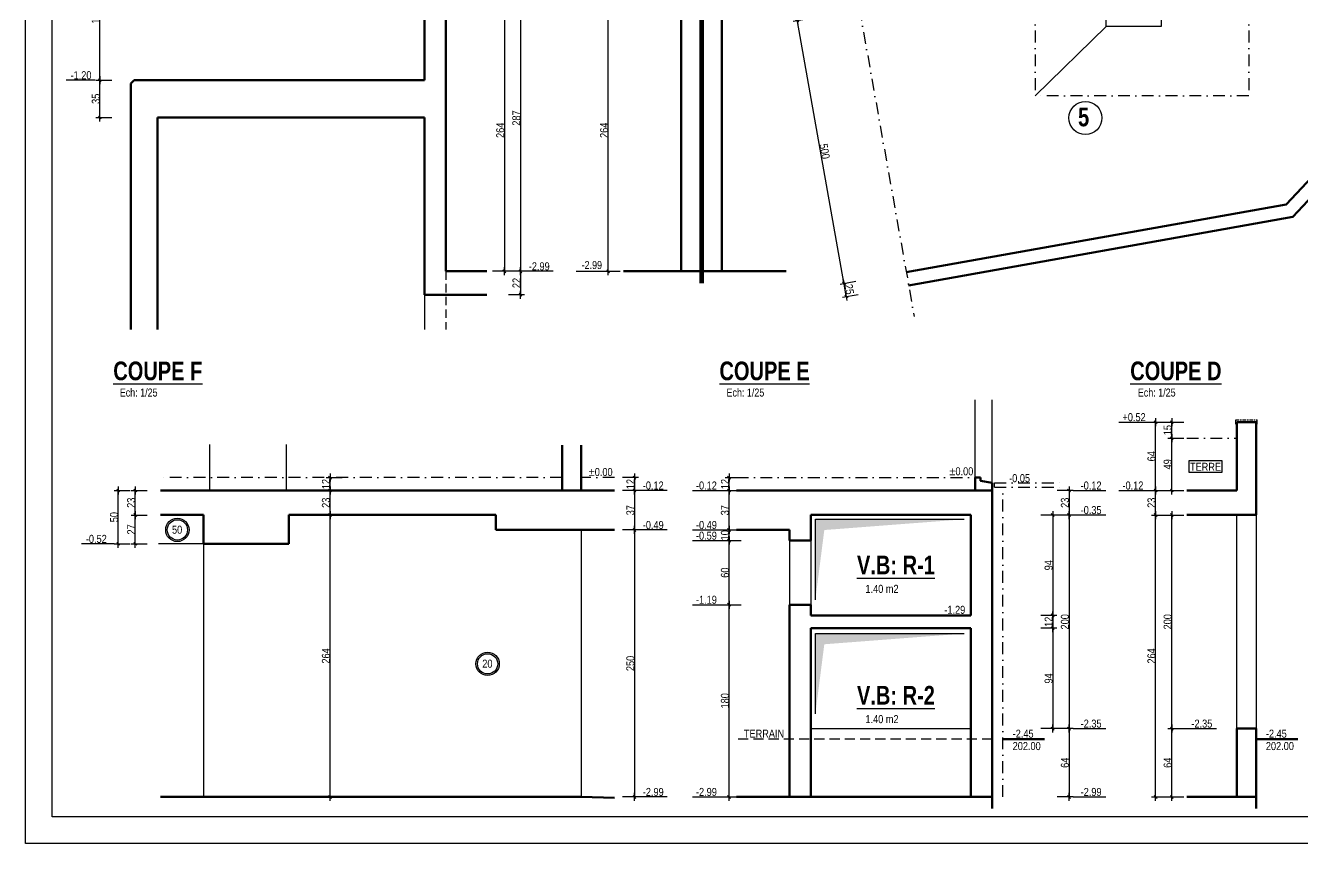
# Model space of a CAD drawing. Header units: centimetres. Extents: x 38820 to 82487, y -36363 to -12804.
# Drawn here: x 45899 to 48292, y -26723 to -25191 of the extents above; entities that cross this region are included whole.
import ezdxf
from ezdxf.enums import TextEntityAlignment as Align

# ---------------------------------------------------------------- set-up
doc = ezdxf.new("R2010")
doc.units = ezdxf.units.CM
doc.header["$LTSCALE"] = 0.5
for name, pattern in [('CACHE2', [4.7625, 3.175, -1.5875]), ('CACHEX2', [19.05, 12.7, -6.35]), ('TIRETPT2', [12.7, 6.35, -3.175, 0, -3.175])]:
    doc.linetypes.add(name, pattern=pattern)
doc.layers.get('DEFPOINTS').update_dxf_attribs({"linetype": 'CONTINUOUS'})
for name, color, linetype in [('01_Cad_2', 5, 'CONTINUOUS'), ('01_cote_gen', 4, 'CONTINUOUS'), ('01_linteaux', 2, 'CONTINUOUS'), ('01_poch_BN', 9, 'CONTINUOUS'), ('01_texte', 230, 'CONTINUOUS'), ('AA_COTES', 2, 'CONTINUOUS')]:
    doc.layers.add(name, color=color, linetype=linetype)
doc.layers.add('01_murs_coup', color=5, linetype='CONTINUOUS', lineweight=60)
doc.styles.add('Arial Narrow', font='ARIALN.TTF')
doc.styles.add('impact', font='impact.ttf')
doc.styles.add('MATTE_TXT', font='arial.ttf')
doc.styles.add('STYLE2', font='ARIALN.TTF')
doc.dimstyles.new('JB25', dxfattribs={"dimscale": 0.1, "dimtxt": 150, "dimasz": 15, "dimexe": 0.1, "dimexo": 0.1, "dimgap": 0.09, "dimtad": 1, "dimdec": 1, "dimlfac": 0.5, "dimdsep": 46, "dimtxsty": 'STYLE2', "dimblk1": 'BOND_G', "dimblk2": 'BOND_D', "dimsah": 1, "dimcen": 1.5, "dimdle": 0.01, "dimse1": 1, "dimse2": 1, "dimclrd": 4, "dimclre": 2, "dimclrt": 6, "dimazin": 2, "dimtfac": 2.333333, "dimtdec": 1, "dimtix": 1, "dimtmove": 2, "dimatfit": 3, "dimldrblk": 'BOND_G', "dimfxl": 1, "dimtolj": 1, "dimtzin": 0, "dimarcsym": 0})
doc.dimstyles.new('JB50', dxfattribs={"dimscale": 0.1, "dimtxt": 150, "dimasz": 15, "dimexe": 0.1, "dimexo": 0.1, "dimgap": 0.09, "dimtad": 1, "dimdec": 1, "dimdsep": 46, "dimtxsty": 'STYLE2', "dimblk1": 'BOND_G', "dimblk2": 'BOND_D', "dimsah": 1, "dimcen": 1.5, "dimdle": 0.01, "dimse1": 1, "dimse2": 1, "dimclrd": 4, "dimclre": 2, "dimclrt": 6, "dimazin": 2, "dimtfac": 2.333333, "dimtdec": 1, "dimtix": 1, "dimtmove": 2, "dimatfit": 3, "dimldrblk": 'BOND_G', "dimfxl": 1, "dimtolj": 1, "dimtzin": 0, "dimarcsym": 0})

# ---------------------------------------------------------------- blocks, each defined once
blk = doc.blocks.new('BOND_G')
at = {"layer": 'AA_COTES', "color": 0}
for p, q in [((5, 0), (-5, 0)), ((1.8, 1.8), (-1.8, -1.8)), ((0, -5), (0, 15))]:
    blk.add_line(p, q, dxfattribs=at)
blk = doc.blocks.new('BOND_D')
at = {"layer": 'AA_COTES', "color": 0}
for p, q in [((5, 0), (-5, 0)), ((-1.8, -1.8), (1.8, 1.8)), ((0, 5), (0, -15))]:
    blk.add_line(p, q, dxfattribs=at)
blk = doc.blocks.new('*D1007')
at = {"layer": '01_cote_gen', "color": 4, "lineweight": -2, "transparency": 16777216}
blk.add_line((47854.9, -26063.3), (47854.9, -26106.3), dxfattribs=at)
at = {"layer": 'DEFPOINTS', "color": 0}
for p in [(47710.9, -26061.8), (47656.4, -26107.8), (47854.9, -26107.8)]:
    blk.add_point(p, dxfattribs=at)
at = {"layer": '01_cote_gen', "color": 4, "lineweight": -2, "transparency": 16777216, "xscale": 1.5, "yscale": 1.5, "zscale": 1.5}
for name, p, rotation in [('BOND_G', (47854.9, -26061.8), 90), ('BOND_D', (47854.9, -26107.8), 270)]:
    blk.add_blockref(name, p, dxfattribs=dict(at, rotation=rotation))
at = {"layer": '01_cote_gen', "color": 6, "transparency": 16777216, "insert": (47847.2, -26084.8), "char_height": 15, "attachment_point": 5, "rotation": 90, "style": 'STYLE2'}
blk.add_mtext('\\A1;23', dxfattribs=at)
blk = doc.blocks.new('*D1008')
at = {"layer": '01_cote_gen', "color": 4, "lineweight": -2, "transparency": 16777216}
blk.add_line((47854.9, -26109.3), (47854.9, -26506.3), dxfattribs=at)
at = {"layer": 'DEFPOINTS', "color": 0}
for p in [(47670.9, -26107.8), (47670.9, -26507.8), (47854.9, -26507.8)]:
    blk.add_point(p, dxfattribs=at)
at = {"layer": '01_cote_gen', "color": 4, "lineweight": -2, "transparency": 16777216, "xscale": 1.5, "yscale": 1.5, "zscale": 1.5}
for name, p, rotation in [('BOND_G', (47854.9, -26107.8), 90), ('BOND_D', (47854.9, -26507.8), 270)]:
    blk.add_blockref(name, p, dxfattribs=dict(at, rotation=rotation))
at = {"layer": '01_cote_gen', "color": 6, "transparency": 16777216, "insert": (47847.2, -26307.8), "char_height": 15, "attachment_point": 5, "rotation": 90, "style": 'STYLE2'}
blk.add_mtext('\\A1;200', dxfattribs=at)
blk = doc.blocks.new('*D1009')
at = {"layer": '01_cote_gen', "color": 4, "lineweight": -2, "transparency": 16777216}
blk.add_line((47854.9, -26509.3), (47854.9, -26634.3), dxfattribs=at)
at = {"layer": 'DEFPOINTS', "color": 0}
for p in [(47847.4, -26507.8), (47847.4, -26635.8), (47854.9, -26635.8)]:
    blk.add_point(p, dxfattribs=at)
at = {"layer": '01_cote_gen', "color": 4, "lineweight": -2, "transparency": 16777216, "xscale": 1.5, "yscale": 1.5, "zscale": 1.5}
for name, p, rotation in [('BOND_G', (47854.9, -26507.8), 90), ('BOND_D', (47854.9, -26635.8), 270)]:
    blk.add_blockref(name, p, dxfattribs=dict(at, rotation=rotation))
at = {"layer": '01_cote_gen', "color": 6, "transparency": 16777216, "insert": (47847.2, -26571.8), "char_height": 15, "attachment_point": 5, "rotation": 90, "style": 'STYLE2'}
blk.add_mtext('\\A1;64', dxfattribs=at)
blk = doc.blocks.new('*D1010')
at = {"layer": '01_cote_gen', "color": 4, "lineweight": -2, "transparency": 16777216}
blk.add_line((47217.8, -26634.3), (47217.8, -26277.3), dxfattribs=at)
at = {"layer": 'DEFPOINTS', "color": 0}
for p in [(47217.8, -26275.8), (47330.9, -26275.8), (47297, -26635.8)]:
    blk.add_point(p, dxfattribs=at)
at = {"layer": '01_cote_gen', "color": 4, "lineweight": -2, "transparency": 16777216, "xscale": 1.5, "yscale": 1.5, "zscale": 1.5}
for name, p, rotation in [('BOND_D', (47217.8, -26275.8), 90), ('BOND_G', (47217.8, -26635.8), 270)]:
    blk.add_blockref(name, p, dxfattribs=dict(at, rotation=rotation))
at = {"layer": '01_cote_gen', "color": 6, "transparency": 16777216, "insert": (47210.1, -26455.8), "char_height": 15, "attachment_point": 5, "rotation": 90, "style": 'STYLE2'}
blk.add_mtext('\\A1;180', dxfattribs=at)
blk = doc.blocks.new('*D1011')
at = {"layer": '01_cote_gen', "color": 4, "lineweight": -2, "transparency": 16777216}
blk.add_line((47217.8, -26274.3), (47217.8, -26157.3), dxfattribs=at)
at = {"layer": 'DEFPOINTS', "color": 0}
for p in [(47217.8, -26155.8), (47330.9, -26155.8), (47330.9, -26275.8)]:
    blk.add_point(p, dxfattribs=at)
at = {"layer": '01_cote_gen', "color": 4, "lineweight": -2, "transparency": 16777216, "xscale": 1.5, "yscale": 1.5, "zscale": 1.5}
for name, p, rotation in [('BOND_D', (47217.8, -26155.8), 90), ('BOND_G', (47217.8, -26275.8), 270)]:
    blk.add_blockref(name, p, dxfattribs=dict(at, rotation=rotation))
at = {"layer": '01_cote_gen', "color": 6, "transparency": 16777216, "insert": (47210.1, -26215.8), "char_height": 15, "attachment_point": 5, "rotation": 90, "style": 'STYLE2'}
blk.add_mtext('\\A1;60', dxfattribs=at)
blk = doc.blocks.new('*D1012')
at = {"layer": '01_cote_gen', "color": 4, "lineweight": -2, "transparency": 16777216}
blk.add_line((47217.8, -26154.3), (47217.8, -26137.3), dxfattribs=at)
at = {"layer": 'DEFPOINTS', "color": 0}
for p in [(47217.8, -26135.8), (47330.9, -26135.8), (47330.9, -26155.8)]:
    blk.add_point(p, dxfattribs=at)
at = {"layer": '01_cote_gen', "color": 4, "lineweight": -2, "transparency": 16777216, "xscale": 1.5, "yscale": 1.5, "zscale": 1.5}
for name, p, rotation in [('BOND_D', (47217.8, -26135.8), 90), ('BOND_G', (47217.8, -26155.8), 270)]:
    blk.add_blockref(name, p, dxfattribs=dict(at, rotation=rotation))
at = {"layer": '01_cote_gen', "color": 6, "transparency": 16777216, "insert": (47210.1, -26145.8), "char_height": 15, "attachment_point": 5, "rotation": 90, "style": 'STYLE2'}
blk.add_mtext('\\A1;10', dxfattribs=at)
blk = doc.blocks.new('*D1013')
at = {"layer": '01_cote_gen', "color": 4, "lineweight": -2, "transparency": 16777216}
blk.add_line((47217.8, -26134.3), (47217.8, -26063.3), dxfattribs=at)
at = {"layer": 'DEFPOINTS', "color": 0}
for p in [(47217.8, -26061.8), (47281.4, -26061.8), (47281.4, -26135.8)]:
    blk.add_point(p, dxfattribs=at)
at = {"layer": '01_cote_gen', "color": 4, "lineweight": -2, "transparency": 16777216, "xscale": 1.5, "yscale": 1.5, "zscale": 1.5}
for name, p, rotation in [('BOND_D', (47217.8, -26061.8), 90), ('BOND_G', (47217.8, -26135.8), 270)]:
    blk.add_blockref(name, p, dxfattribs=dict(at, rotation=rotation))
at = {"layer": '01_cote_gen', "color": 6, "transparency": 16777216, "insert": (47210.1, -26098.8), "char_height": 15, "attachment_point": 5, "rotation": 90, "style": 'STYLE2'}
blk.add_mtext('\\A1;37', dxfattribs=at)
blk = doc.blocks.new('*D1014')
at = {"layer": '01_cote_gen', "color": 4, "lineweight": -2, "transparency": 16777216}
blk.add_line((47217.8, -26060.3), (47217.8, -26039.3), dxfattribs=at)
at = {"layer": 'DEFPOINTS', "color": 0}
for p in [(47217.8, -26037.8), (47288.9, -26037.8), (47288.9, -26061.8)]:
    blk.add_point(p, dxfattribs=at)
at = {"layer": '01_cote_gen', "color": 4, "lineweight": -2, "transparency": 16777216, "xscale": 1.5, "yscale": 1.5, "zscale": 1.5}
for name, p, rotation in [('BOND_D', (47217.8, -26037.8), 90), ('BOND_G', (47217.8, -26061.8), 270)]:
    blk.add_blockref(name, p, dxfattribs=dict(at, rotation=rotation))
at = {"layer": '01_cote_gen', "color": 6, "transparency": 16777216, "insert": (47210.2, -26049.8), "char_height": 15, "attachment_point": 5, "rotation": 90, "style": 'STYLE2'}
blk.add_mtext('\\A1;12', dxfattribs=at)
blk = doc.blocks.new('*D1018')
at = {"layer": '01_cote_gen', "color": 4, "lineweight": -2, "transparency": 16777216}
blk.add_line((48047.4, -26634.3), (48047.4, -26509.3), dxfattribs=at)
at = {"layer": 'DEFPOINTS', "color": 0}
for p in [(48047.4, -26507.8), (48169.4, -26507.8), (48169.4, -26635.8)]:
    blk.add_point(p, dxfattribs=at)
at = {"layer": '01_cote_gen', "color": 4, "lineweight": -2, "transparency": 16777216, "xscale": 1.5, "yscale": 1.5, "zscale": 1.5}
for name, p, rotation in [('BOND_D', (48047.4, -26507.8), 90), ('BOND_G', (48047.4, -26635.8), 270)]:
    blk.add_blockref(name, p, dxfattribs=dict(at, rotation=rotation))
at = {"layer": '01_cote_gen', "color": 6, "transparency": 16777216, "insert": (48039.7, -26571.8), "char_height": 15, "attachment_point": 5, "rotation": 90, "style": 'STYLE2'}
blk.add_mtext('\\A1;64', dxfattribs=at)
blk = doc.blocks.new('*D1019')
at = {"layer": '01_cote_gen', "color": 4, "lineweight": -2, "transparency": 16777216}
blk.add_line((48047.4, -26506.3), (48047.4, -26109.3), dxfattribs=at)
at = {"layer": 'DEFPOINTS', "color": 0}
for p in [(48047.4, -26107.8), (48169.4, -26107.8), (48169.4, -26507.8)]:
    blk.add_point(p, dxfattribs=at)
at = {"layer": '01_cote_gen', "color": 4, "lineweight": -2, "transparency": 16777216, "xscale": 1.5, "yscale": 1.5, "zscale": 1.5}
for name, p, rotation in [('BOND_D', (48047.4, -26107.8), 90), ('BOND_G', (48047.4, -26507.8), 270)]:
    blk.add_blockref(name, p, dxfattribs=dict(at, rotation=rotation))
at = {"layer": '01_cote_gen', "color": 6, "transparency": 16777216, "insert": (48039.7, -26307.8), "char_height": 15, "attachment_point": 5, "rotation": 90, "style": 'STYLE2'}
blk.add_mtext('\\A1;200', dxfattribs=at)
blk = doc.blocks.new('*D1020')
at = {"layer": '01_cote_gen', "color": 4, "lineweight": -2, "transparency": 16777216}
blk.add_line((48017, -26634.3), (48017, -26109.3), dxfattribs=at)
at = {"layer": 'DEFPOINTS', "color": 0}
for p in [(48017, -26107.8), (48120.3, -26107.8), (48103.1, -26635.8)]:
    blk.add_point(p, dxfattribs=at)
at = {"layer": '01_cote_gen', "color": 4, "lineweight": -2, "transparency": 16777216, "xscale": 1.5, "yscale": 1.5, "zscale": 1.5}
for name, p, rotation in [('BOND_D', (48017, -26107.8), 90), ('BOND_G', (48017, -26635.8), 270)]:
    blk.add_blockref(name, p, dxfattribs=dict(at, rotation=rotation))
at = {"layer": '01_cote_gen', "color": 6, "transparency": 16777216, "insert": (48009.4, -26371.8), "char_height": 15, "attachment_point": 5, "rotation": 90, "style": 'STYLE2'}
blk.add_mtext('\\A1;264', dxfattribs=at)
blk = doc.blocks.new('*D1021')
at = {"layer": '01_cote_gen', "color": 4, "lineweight": -2, "transparency": 16777216}
blk.add_line((48017, -26106.3), (48017, -26063.3), dxfattribs=at)
at = {"layer": 'DEFPOINTS', "color": 0}
for p in [(48017, -26061.8), (48085.4, -26061.8), (48085.4, -26107.8)]:
    blk.add_point(p, dxfattribs=at)
at = {"layer": '01_cote_gen', "color": 4, "lineweight": -2, "transparency": 16777216, "xscale": 1.5, "yscale": 1.5, "zscale": 1.5}
for name, p, rotation in [('BOND_D', (48017, -26061.8), 90), ('BOND_G', (48017, -26107.8), 270)]:
    blk.add_blockref(name, p, dxfattribs=dict(at, rotation=rotation))
at = {"layer": '01_cote_gen', "color": 6, "transparency": 16777216, "insert": (48009.4, -26084.8), "char_height": 15, "attachment_point": 5, "rotation": 90, "style": 'STYLE2'}
blk.add_mtext('\\A1;23', dxfattribs=at)
blk = doc.blocks.new('*D1022')
at = {"layer": '01_cote_gen', "color": 4, "lineweight": -2, "transparency": 16777216}
blk.add_line((48017, -26060.3), (48017, -25935.3), dxfattribs=at)
at = {"layer": 'DEFPOINTS', "color": 0}
for p in [(48017, -25933.8), (48187.4, -25933.8), (48084.9, -26061.8)]:
    blk.add_point(p, dxfattribs=at)
at = {"layer": '01_cote_gen', "color": 4, "lineweight": -2, "transparency": 16777216, "xscale": 1.5, "yscale": 1.5, "zscale": 1.5}
for name, p, rotation in [('BOND_D', (48017, -25933.8), 90), ('BOND_G', (48017, -26061.8), 270)]:
    blk.add_blockref(name, p, dxfattribs=dict(at, rotation=rotation))
at = {"layer": '01_cote_gen', "color": 6, "transparency": 16777216, "insert": (48009.4, -25997.8), "char_height": 15, "attachment_point": 5, "rotation": 90, "style": 'STYLE2'}
blk.add_mtext('\\A1;64', dxfattribs=at)
blk = doc.blocks.new('*D1023')
at = {"layer": '01_cote_gen', "color": 4, "lineweight": -2, "transparency": 16777216}
blk.add_line((48047.4, -26060.3), (48047.4, -25965.3), dxfattribs=at)
at = {"layer": 'DEFPOINTS', "color": 0}
for p in [(48047.4, -25963.8), (48114.1, -25963.8), (48101.4, -26061.8)]:
    blk.add_point(p, dxfattribs=at)
at = {"layer": '01_cote_gen', "color": 4, "lineweight": -2, "transparency": 16777216, "xscale": 1.5, "yscale": 1.5, "zscale": 1.5}
for name, p, rotation in [('BOND_D', (48047.4, -25963.8), 90), ('BOND_G', (48047.4, -26061.8), 270)]:
    blk.add_blockref(name, p, dxfattribs=dict(at, rotation=rotation))
at = {"layer": '01_cote_gen', "color": 6, "transparency": 16777216, "insert": (48039.7, -26012.8), "char_height": 15, "attachment_point": 5, "rotation": 90, "style": 'STYLE2'}
blk.add_mtext('\\A1;49', dxfattribs=at)
blk = doc.blocks.new('*D1024')
at = {"layer": '01_cote_gen', "color": 4, "lineweight": -2, "transparency": 16777216}
blk.add_line((48047.4, -25962.3), (48047.4, -25935.3), dxfattribs=at)
at = {"layer": 'DEFPOINTS', "color": 0}
for p in [(48039.5, -25933.8), (48047.4, -25933.8), (48054.9, -25963.8)]:
    blk.add_point(p, dxfattribs=at)
at = {"layer": '01_cote_gen', "color": 4, "lineweight": -2, "transparency": 16777216, "xscale": 1.5, "yscale": 1.5, "zscale": 1.5}
for name, p, rotation in [('BOND_D', (48047.4, -25933.8), 90), ('BOND_G', (48047.4, -25963.8), 270)]:
    blk.add_blockref(name, p, dxfattribs=dict(at, rotation=rotation))
at = {"layer": '01_cote_gen', "color": 6, "transparency": 16777216, "insert": (48039.7, -25948.8), "char_height": 15, "attachment_point": 5, "rotation": 90, "style": 'STYLE2'}
blk.add_mtext('\\A1;15', dxfattribs=at)
blk = doc.blocks.new('*D1027')
at = {"layer": '01_cote_gen', "color": 4, "lineweight": -2, "transparency": 16777216}
blk.add_line((46470.1, -26634.3), (46470.1, -26109.3), dxfattribs=at)
at = {"layer": 'DEFPOINTS', "color": 0}
for p in [(46368.4, -26107.8), (46470.1, -26107.8), (46368.4, -26635.8)]:
    blk.add_point(p, dxfattribs=at)
at = {"layer": '01_cote_gen', "color": 4, "lineweight": -2, "transparency": 16777216, "xscale": 1.5, "yscale": 1.5, "zscale": 1.5}
for name, p, rotation in [('BOND_D', (46470.1, -26107.8), 90), ('BOND_G', (46470.1, -26635.8), 270)]:
    blk.add_blockref(name, p, dxfattribs=dict(at, rotation=rotation))
at = {"layer": '01_cote_gen', "color": 6, "transparency": 16777216, "insert": (46462.4, -26371.8), "char_height": 15, "attachment_point": 5, "rotation": 90, "style": 'STYLE2'}
blk.add_mtext('\\A1;264', dxfattribs=at)
blk = doc.blocks.new('*D1028')
at = {"layer": '01_cote_gen', "color": 4, "lineweight": -2, "transparency": 16777216}
blk.add_line((46470.1, -26106.3), (46470.1, -26063.3), dxfattribs=at)
at = {"layer": 'DEFPOINTS', "color": 0}
for p in [(46400, -26061.8), (46470.1, -26061.8), (46417.2, -26107.8)]:
    blk.add_point(p, dxfattribs=at)
at = {"layer": '01_cote_gen', "color": 4, "lineweight": -2, "transparency": 16777216, "xscale": 1.5, "yscale": 1.5, "zscale": 1.5}
for name, p, rotation in [('BOND_D', (46470.1, -26061.8), 90), ('BOND_G', (46470.1, -26107.8), 270)]:
    blk.add_blockref(name, p, dxfattribs=dict(at, rotation=rotation))
at = {"layer": '01_cote_gen', "color": 6, "transparency": 16777216, "insert": (46462.4, -26084.8), "char_height": 15, "attachment_point": 5, "rotation": 90, "style": 'STYLE2'}
blk.add_mtext('\\A1;23', dxfattribs=at)
blk = doc.blocks.new('*D1029')
at = {"layer": '01_cote_gen', "color": 4, "lineweight": -2, "transparency": 16777216}
blk.add_line((46470.1, -26060.3), (46470.1, -26039.3), dxfattribs=at)
at = {"layer": 'DEFPOINTS', "color": 0}
for p in [(46416, -26037.8), (46470.1, -26037.8), (46416, -26061.8)]:
    blk.add_point(p, dxfattribs=at)
at = {"layer": '01_cote_gen', "color": 4, "lineweight": -2, "transparency": 16777216, "xscale": 1.5, "yscale": 1.5, "zscale": 1.5}
for name, p, rotation in [('BOND_D', (46470.1, -26037.8), 90), ('BOND_G', (46470.1, -26061.8), 270)]:
    blk.add_blockref(name, p, dxfattribs=dict(at, rotation=rotation))
at = {"layer": '01_cote_gen', "color": 6, "transparency": 16777216, "insert": (46462.5, -26049.8), "char_height": 15, "attachment_point": 5, "rotation": 90, "style": 'STYLE2'}
blk.add_mtext('\\A1;12', dxfattribs=at)
blk = doc.blocks.new('*D1032')
at = {"layer": '01_cote_gen', "color": 4, "lineweight": -2, "transparency": 16777216}
blk.add_line((46105, -26160.3), (46105, -26109.3), dxfattribs=at)
at = {"layer": 'DEFPOINTS', "color": 0}
for p in [(46105, -26107.8), (46205.1, -26107.8), (46205.1, -26161.8)]:
    blk.add_point(p, dxfattribs=at)
at = {"layer": '01_cote_gen', "color": 4, "lineweight": -2, "transparency": 16777216, "xscale": 1.5, "yscale": 1.5, "zscale": 1.5}
for name, p, rotation in [('BOND_D', (46105, -26107.8), 90), ('BOND_G', (46105, -26161.8), 270)]:
    blk.add_blockref(name, p, dxfattribs=dict(at, rotation=rotation))
at = {"layer": '01_cote_gen', "color": 6, "transparency": 16777216, "insert": (46097.5, -26134.8), "char_height": 15, "attachment_point": 5, "rotation": 90, "style": 'STYLE2'}
blk.add_mtext('\\A1;27', dxfattribs=at)
blk = doc.blocks.new('*D1033')
at = {"layer": '01_cote_gen', "color": 4, "lineweight": -2, "transparency": 16777216}
blk.add_line((46105, -26106.3), (46105, -26063.3), dxfattribs=at)
at = {"layer": 'DEFPOINTS', "color": 0}
for p in [(46105, -26061.8), (46137.5, -26061.8), (46137.5, -26107.8)]:
    blk.add_point(p, dxfattribs=at)
at = {"layer": '01_cote_gen', "color": 4, "lineweight": -2, "transparency": 16777216, "xscale": 1.5, "yscale": 1.5, "zscale": 1.5}
for name, p, rotation in [('BOND_D', (46105, -26061.8), 90), ('BOND_G', (46105, -26107.8), 270)]:
    blk.add_blockref(name, p, dxfattribs=dict(at, rotation=rotation))
at = {"layer": '01_cote_gen', "color": 6, "transparency": 16777216, "insert": (46097.3, -26084.8), "char_height": 15, "attachment_point": 5, "rotation": 90, "style": 'STYLE2'}
blk.add_mtext('\\A1;23', dxfattribs=at)
blk = doc.blocks.new('*D1034')
at = {"layer": '01_cote_gen', "color": 4, "lineweight": -2, "transparency": 16777216}
blk.add_line((46073, -26160.3), (46073, -26063.3), dxfattribs=at)
at = {"layer": 'DEFPOINTS', "color": 0}
for p in [(46073, -26061.8), (46122.9, -26061.8), (46122.9, -26161.8)]:
    blk.add_point(p, dxfattribs=at)
at = {"layer": '01_cote_gen', "color": 4, "lineweight": -2, "transparency": 16777216, "xscale": 1.5, "yscale": 1.5, "zscale": 1.5}
for name, p, rotation in [('BOND_D', (46073, -26061.8), 90), ('BOND_G', (46073, -26161.8), 270)]:
    blk.add_blockref(name, p, dxfattribs=dict(at, rotation=rotation))
at = {"layer": '01_cote_gen', "color": 6, "transparency": 16777216, "insert": (46065.3, -26111.8), "char_height": 15, "attachment_point": 5, "rotation": 90, "style": 'STYLE2'}
blk.add_mtext('\\A1;50', dxfattribs=at)
blk = doc.blocks.new('*D1035')
at = {"layer": '01_cote_gen', "color": 4, "lineweight": -2, "transparency": 16777216}
blk.add_line((47040.5, -26039.3), (47040.5, -26060.3), dxfattribs=at)
at = {"layer": 'DEFPOINTS', "color": 0}
for p in [(47003.2, -26037.8), (47003.2, -26061.8), (47040.5, -26061.8)]:
    blk.add_point(p, dxfattribs=at)
at = {"layer": '01_cote_gen', "color": 4, "lineweight": -2, "transparency": 16777216, "xscale": 1.5, "yscale": 1.5, "zscale": 1.5}
for name, p, rotation in [('BOND_G', (47040.5, -26037.8), 90), ('BOND_D', (47040.5, -26061.8), 270)]:
    blk.add_blockref(name, p, dxfattribs=dict(at, rotation=rotation))
at = {"layer": '01_cote_gen', "color": 6, "transparency": 16777216, "insert": (47033, -26049.8), "char_height": 15, "attachment_point": 5, "rotation": 90, "style": 'STYLE2'}
blk.add_mtext('\\A1;12', dxfattribs=at)
blk = doc.blocks.new('*D1036')
at = {"layer": '01_cote_gen', "color": 4, "lineweight": -2, "transparency": 16777216}
blk.add_line((47040.5, -26063.3), (47040.5, -26134.3), dxfattribs=at)
at = {"layer": 'DEFPOINTS', "color": 0}
for p in [(47003.2, -26061.8), (47003.2, -26135.8), (47040.5, -26135.8)]:
    blk.add_point(p, dxfattribs=at)
at = {"layer": '01_cote_gen', "color": 4, "lineweight": -2, "transparency": 16777216, "xscale": 1.5, "yscale": 1.5, "zscale": 1.5}
for name, p, rotation in [('BOND_G', (47040.5, -26061.8), 90), ('BOND_D', (47040.5, -26135.8), 270)]:
    blk.add_blockref(name, p, dxfattribs=dict(at, rotation=rotation))
at = {"layer": '01_cote_gen', "color": 6, "transparency": 16777216, "insert": (47032.9, -26098.8), "char_height": 15, "attachment_point": 5, "rotation": 90, "style": 'STYLE2'}
blk.add_mtext('\\A1;37', dxfattribs=at)
blk = doc.blocks.new('*D1037')
at = {"layer": '01_cote_gen', "color": 4, "lineweight": -2, "transparency": 16777216}
blk.add_line((47040.5, -26137.3), (47040.5, -26634.3), dxfattribs=at)
at = {"layer": 'DEFPOINTS', "color": 0}
for p in [(46940.7, -26135.8), (46921.6, -26635.8), (47040.5, -26635.8)]:
    blk.add_point(p, dxfattribs=at)
at = {"layer": '01_cote_gen', "color": 4, "lineweight": -2, "transparency": 16777216, "xscale": 1.5, "yscale": 1.5, "zscale": 1.5}
for name, p, rotation in [('BOND_G', (47040.5, -26135.8), 90), ('BOND_D', (47040.5, -26635.8), 270)]:
    blk.add_blockref(name, p, dxfattribs=dict(at, rotation=rotation))
at = {"layer": '01_cote_gen', "color": 6, "transparency": 16777216, "insert": (47032.9, -26385.8), "char_height": 15, "attachment_point": 5, "rotation": 90, "style": 'STYLE2'}
blk.add_mtext('\\A1;250', dxfattribs=at)
blk = doc.blocks.new('*D1044')
at = {"layer": '01_cote_gen', "color": 4, "lineweight": -2, "transparency": 16777216}
blk.add_line((47437.4, -25697), (47433.5, -25675.4), dxfattribs=at)
at = {"layer": 'DEFPOINTS', "color": 0}
for p in [(47433.2, -25673.9), (47481.8, -25665.2), (47486.2, -25689.9)]:
    blk.add_point(p, dxfattribs=at)
at = {"layer": '01_cote_gen', "color": 4, "lineweight": -2, "transparency": 16777216, "xscale": 1.5, "yscale": 1.5, "zscale": 1.5}
for name, p, rotation in [('BOND_D', (47433.2, -25673.9), 100.1170188303522), ('BOND_G', (47437.6, -25698.5), 280.1170188303522)]:
    blk.add_blockref(name, p, dxfattribs=dict(at, rotation=rotation))
at = {"layer": '01_cote_gen', "color": 6, "transparency": 16777216, "insert": (47443, -25684.9), "char_height": 15, "attachment_point": 5, "rotation": 280.117, "style": 'STYLE2'}
blk.add_mtext('\\A1;25', dxfattribs=at)
blk = doc.blocks.new('*D1045')
at = {"layer": '01_cote_gen', "color": 4, "lineweight": -2, "transparency": 16777216}
blk.add_line((47433, -25672.4), (47345.7, -25183.2), dxfattribs=at)
at = {"layer": 'DEFPOINTS', "color": 0}
for p in [(47394, -25173), (47345.4, -25181.7), (47481.8, -25665.2)]:
    blk.add_point(p, dxfattribs=at)
at = {"layer": '01_cote_gen', "color": 4, "lineweight": -2, "transparency": 16777216, "xscale": 1.5, "yscale": 1.5, "zscale": 1.5}
for name, p, rotation in [('BOND_D', (47345.4, -25181.7), 100.117018830352), ('BOND_G', (47433.2, -25673.9), 280.117018830352)]:
    blk.add_blockref(name, p, dxfattribs=dict(at, rotation=rotation))
at = {"layer": '01_cote_gen', "color": 6, "transparency": 16777216, "insert": (47396.9, -25426.5), "char_height": 15, "attachment_point": 5, "rotation": 280.117, "style": 'STYLE2'}
blk.add_mtext('\\A1;500', dxfattribs=at)
blk = doc.blocks.new('*D1050')
at = {"layer": '01_cote_gen', "color": 4, "lineweight": -2, "transparency": 16777216}
blk.add_line((46796.7, -25124.7), (46796.7, -25649.7), dxfattribs=at)
at = {"layer": 'DEFPOINTS', "color": 0}
for p in [(46774.2, -25123.2), (46763.9, -25651.2), (46796.7, -25651.2)]:
    blk.add_point(p, dxfattribs=at)
at = {"layer": '01_cote_gen', "color": 4, "lineweight": -2, "transparency": 16777216, "xscale": 1.5, "yscale": 1.5, "zscale": 1.5}
for name, p, rotation in [('BOND_G', (46796.7, -25123.2), 90), ('BOND_D', (46796.7, -25651.2), 270)]:
    blk.add_blockref(name, p, dxfattribs=dict(at, rotation=rotation))
at = {"layer": '01_cote_gen', "color": 6, "transparency": 16777216, "insert": (46789.1, -25387.2), "char_height": 15, "attachment_point": 5, "rotation": 90, "style": 'STYLE2'}
blk.add_mtext('\\A1;264', dxfattribs=at)
blk = doc.blocks.new('*D1051')
at = {"layer": '01_cote_gen', "color": 4, "lineweight": -2, "transparency": 16777216}
blk.add_line((46826.9, -25652.7), (46826.9, -25693.7), dxfattribs=at)
at = {"layer": 'DEFPOINTS', "color": 0}
for p in [(46771.8, -25651.2), (46771.8, -25695.2), (46826.9, -25695.2)]:
    blk.add_point(p, dxfattribs=at)
at = {"layer": '01_cote_gen', "color": 4, "lineweight": -2, "transparency": 16777216, "xscale": 1.5, "yscale": 1.5, "zscale": 1.5}
for name, p, rotation in [('BOND_G', (46826.9, -25651.2), 90), ('BOND_D', (46826.9, -25695.2), 270)]:
    blk.add_blockref(name, p, dxfattribs=dict(at, rotation=rotation))
at = {"layer": '01_cote_gen', "color": 6, "transparency": 16777216, "insert": (46819.4, -25673.2), "char_height": 15, "attachment_point": 5, "rotation": 90, "style": 'STYLE2'}
blk.add_mtext('\\A1;22', dxfattribs=at)
blk = doc.blocks.new('*D1052')
at = {"layer": '01_cote_gen', "color": 4, "lineweight": -2, "transparency": 16777216}
blk.add_line((46826.9, -25078.7), (46826.9, -25649.7), dxfattribs=at)
at = {"layer": 'DEFPOINTS', "color": 0}
for p in [(46804.2, -25077.2), (46804.2, -25651.2), (46826.9, -25651.2)]:
    blk.add_point(p, dxfattribs=at)
at = {"layer": '01_cote_gen', "color": 4, "lineweight": -2, "transparency": 16777216, "xscale": 1.5, "yscale": 1.5, "zscale": 1.5}
for name, p, rotation in [('BOND_G', (46826.9, -25077.2), 90), ('BOND_D', (46826.9, -25651.2), 270)]:
    blk.add_blockref(name, p, dxfattribs=dict(at, rotation=rotation))
at = {"layer": '01_cote_gen', "color": 6, "transparency": 16777216, "insert": (46819.2, -25364.2), "char_height": 15, "attachment_point": 5, "rotation": 90, "style": 'STYLE2'}
blk.add_mtext('\\A1;287', dxfattribs=at)
blk = doc.blocks.new('*D1054')
at = {"layer": '01_cote_gen', "color": 4, "lineweight": -2, "transparency": 16777216}
blk.add_line((46038.7, -25361.7), (46038.7, -25294.7), dxfattribs=at)
at = {"layer": 'DEFPOINTS', "color": 0}
for p in [(46038.7, -25293.2), (46646.9, -25293.2), (46646.9, -25363.2)]:
    blk.add_point(p, dxfattribs=at)
at = {"layer": '01_cote_gen', "color": 4, "lineweight": -2, "transparency": 16777216, "xscale": 1.5, "yscale": 1.5, "zscale": 1.5}
for name, p, rotation in [('BOND_D', (46038.7, -25293.2), 90), ('BOND_G', (46038.7, -25363.2), 270)]:
    blk.add_blockref(name, p, dxfattribs=dict(at, rotation=rotation))
at = {"layer": '01_cote_gen', "color": 6, "transparency": 16777216, "insert": (46031.1, -25328.2), "char_height": 15, "attachment_point": 5, "rotation": 90, "style": 'STYLE2'}
blk.add_mtext('\\A1;35', dxfattribs=at)
blk = doc.blocks.new('*D1055')
at = {"layer": '01_cote_gen', "color": 4, "lineweight": -2, "transparency": 16777216}
blk.add_line((46038.7, -25291.7), (46038.7, -25054.7), dxfattribs=at)
at = {"layer": 'DEFPOINTS', "color": 0}
for p in [(46038.7, -25053.2), (46061.2, -25053.2), (46061.2, -25293.2)]:
    blk.add_point(p, dxfattribs=at)
at = {"layer": '01_cote_gen', "color": 4, "lineweight": -2, "transparency": 16777216, "xscale": 1.5, "yscale": 1.5, "zscale": 1.5}
for name, p, rotation in [('BOND_D', (46038.7, -25053.2), 90), ('BOND_G', (46038.7, -25293.2), 270)]:
    blk.add_blockref(name, p, dxfattribs=dict(at, rotation=rotation))
at = {"layer": '01_cote_gen', "color": 6, "transparency": 16777216, "insert": (46031.1, -25173.2), "char_height": 15, "attachment_point": 5, "rotation": 90, "style": 'STYLE2'}
blk.add_mtext('\\A1;120', dxfattribs=at)
blk = doc.blocks.new('*D1100')
at = {"layer": '01_cote_gen', "color": 4, "lineweight": -2, "transparency": 16777216}
blk.add_line((46991.3, -25649.7), (46991.3, -25124.7), dxfattribs=at)
at = {"layer": 'DEFPOINTS', "color": 0}
for p in [(46991.3, -25123.2), (47019.9, -25123.2), (47019.9, -25651.2)]:
    blk.add_point(p, dxfattribs=at)
at = {"layer": '01_cote_gen', "color": 4, "lineweight": -2, "transparency": 16777216, "xscale": 1.5, "yscale": 1.5, "zscale": 1.5}
for name, p, rotation in [('BOND_D', (46991.3, -25123.2), 90), ('BOND_G', (46991.3, -25651.2), 270)]:
    blk.add_blockref(name, p, dxfattribs=dict(at, rotation=rotation))
at = {"layer": '01_cote_gen', "color": 6, "transparency": 16777216, "insert": (46983.6, -25387.2), "char_height": 15, "attachment_point": 5, "rotation": 90, "style": 'STYLE2'}
blk.add_mtext('\\A1;264', dxfattribs=at)
blk = doc.blocks.new('*D1874')
at = {"layer": '01_poch_BN', "color": 4, "lineweight": -2, "transparency": 16777216}
blk.add_line((47824.2, -26109.3), (47824.2, -26294.3), dxfattribs=at)
at = {"layer": 'DEFPOINTS', "color": 0}
for p in [(47832.4, -26107.8), (47656.6, -26295.8), (47824.2, -26295.8)]:
    blk.add_point(p, dxfattribs=at)
at = {"layer": '01_poch_BN', "color": 4, "lineweight": -2, "transparency": 16777216, "xscale": 1.5, "yscale": 1.5, "zscale": 1.5}
for name, p, rotation in [('BOND_G', (47824.2, -26107.8), 90), ('BOND_D', (47824.2, -26295.8), 270)]:
    blk.add_blockref(name, p, dxfattribs=dict(at, rotation=rotation))
at = {"layer": '01_poch_BN', "color": 6, "transparency": 16777216, "insert": (47816.6, -26201.8), "char_height": 15, "attachment_point": 5, "rotation": 90, "style": 'STYLE2'}
blk.add_mtext('\\A1;94', dxfattribs=at)
blk = doc.blocks.new('*D1875')
at = {"layer": '01_poch_BN', "color": 4, "lineweight": -2, "transparency": 16777216}
blk.add_line((47824.2, -26297.3), (47824.2, -26318.3), dxfattribs=at)
at = {"layer": 'DEFPOINTS', "color": 0}
for p in [(47801.7, -26295.8), (47670.9, -26319.8), (47824.2, -26319.8)]:
    blk.add_point(p, dxfattribs=at)
at = {"layer": '01_poch_BN', "color": 4, "lineweight": -2, "transparency": 16777216, "xscale": 1.5, "yscale": 1.5, "zscale": 1.5}
for name, p, rotation in [('BOND_G', (47824.2, -26295.8), 90), ('BOND_D', (47824.2, -26319.8), 270)]:
    blk.add_blockref(name, p, dxfattribs=dict(at, rotation=rotation))
at = {"layer": '01_poch_BN', "color": 6, "transparency": 16777216, "insert": (47816.7, -26307.8), "char_height": 15, "attachment_point": 5, "rotation": 90, "style": 'STYLE2'}
blk.add_mtext('\\A1;12', dxfattribs=at)
blk = doc.blocks.new('*D1876')
at = {"layer": '01_poch_BN', "color": 4, "lineweight": -2, "transparency": 16777216}
blk.add_line((47824.2, -26321.3), (47824.2, -26506.3), dxfattribs=at)
at = {"layer": 'DEFPOINTS', "color": 0}
for p in [(47816.7, -26319.8), (47824.2, -26507.8), (47832.4, -26507.8)]:
    blk.add_point(p, dxfattribs=at)
at = {"layer": '01_poch_BN', "color": 4, "lineweight": -2, "transparency": 16777216, "xscale": 1.5, "yscale": 1.5, "zscale": 1.5}
for name, p, rotation in [('BOND_G', (47824.2, -26319.8), 90), ('BOND_D', (47824.2, -26507.8), 270)]:
    blk.add_blockref(name, p, dxfattribs=dict(at, rotation=rotation))
at = {"layer": '01_poch_BN', "color": 6, "transparency": 16777216, "insert": (47816.6, -26413.8), "char_height": 15, "attachment_point": 5, "rotation": 90, "style": 'STYLE2'}
blk.add_mtext('\\A1;94', dxfattribs=at)

msp = doc.modelspace()

# ---------------------------------------------------------------- linework, layer by layer
at = {"layer": '01_Cad_2'}
for p, q in [((45899.389, -26722.97), (45899.389, -22522.97)), ((51839.389, -26722.97), (45899.389, -26722.97))]:
    msp.add_line(p, q, dxfattribs=at)
at = {"layer": '01_Cad_2', "color": 2}
for p, q in [((45949.389, -26672.97), (45949.389, -22572.97)), ((51839.389, -26672.97), (45949.389, -26672.97))]:
    msp.add_line(p, q, dxfattribs=at)
at = {"layer": '01_cote_gen'}
for p, q in [((47379.457, -26115.818), (47658.548, -26115.818)), ((47379.457, -26329.818), (47658.548, -26329.818))]:
    msp.add_line(p, q, dxfattribs=at)
at = {"layer": '01_linteaux', "linetype": 'TIRETPT2', "ltscale": 7}
for p, q in [((47344.46, -24501.563), (47564.746, -25736.116)), ((47791.638, -25022.374), (47791.638, -25322.374)), ((48191.638, -25022.374), (48191.638, -25322.374)), ((48191.638, -25322.374), (47791.638, -25322.374)), ((48167.394, -25937.722), (48167.394, -25929.753)), ((48167.394, -25937.722), (48168.887, -25936.287)), ((48207.394, -25937.722), (48205.9, -25936.287)), ((48207.394, -25937.722), (48207.394, -25929.753)), ((48075.288, -25963.753), (48169.394, -25963.753)), ((46904.713, -26037.753), (46152.552, -26037.753)), ((47003.229, -26037.753), (46940.713, -26037.753)), ((47231.98, -26037.753), (47678.919, -26037.753)), ((47714.919, -26047.753), (47844.986, -26047.753)), ((47714.919, -26055.753), (47714.919, -26047.753)), ((47714.919, -26055.753), (47844.986, -26055.753)), ((47730.919, -26635.753), (47730.919, -26055.753))]:
    msp.add_line(p, q, dxfattribs=at)
at = {"layer": '01_linteaux', "linetype": 'CACHE2', "ltscale": 10}
msp.add_line((46686.896, -25651.227), (46686.896, -25760.219), dxfattribs=at)
at = {"layer": '01_linteaux'}
for p, q in [((46646.896, -25695.227), (46646.896, -25760.219)), ((47678.919, -26037.753), (47678.919, -25892.265)), ((47710.919, -26047.753), (47710.919, -25892.265)), ((46244.713, -26061.753), (46244.713, -25975.612)), ((46388.713, -26061.753), (46388.713, -25975.612)), ((47379.457, -26266.353), (47379.457, -26115.818)), ((48169.394, -26507.753), (48169.394, -26107.753)), ((48205.394, -26107.753), (48205.394, -26507.753)), ((46940.713, -26135.753), (46940.713, -26635.753)), ((46232.713, -26161.753), (46148.703, -26161.753)), ((46232.713, -26161.753), (46232.713, -26635.753)), ((47330.919, -26155.753), (47330.919, -26275.753)), ((47370.919, -26155.753), (47370.919, -26275.753)), ((47379.457, -26480.353), (47379.457, -26329.818)), ((47370.919, -26507.753), (47670.919, -26507.753))]:
    msp.add_line(p, q, dxfattribs=at)
at = {"layer": '01_linteaux', "linetype": 'TIRETPT2', "ltscale": 2}
msp.add_line((48167.394, -25929.753), (48207.394, -25929.753), dxfattribs=at)
at = {"layer": '01_linteaux', "linetype": 'CACHEX2', "ltscale": 3}
msp.add_line((47710.919, -26527.753), (47231.98, -26527.753), dxfattribs=at)
at = {"layer": '01_linteaux'}
for points in [[(47379.457, -26266.353), (47379.457, -26115.818), (47396.262, -26135.905)], [(47379.457, -26115.818), (47658.548, -26115.818), (47396.262, -26135.905)], [(47379.457, -26480.353), (47379.457, -26329.818), (47396.262, -26349.905)], [(47379.457, -26329.818), (47658.548, -26329.818), (47396.262, -26349.905)]]:
    msp.add_solid(points, dxfattribs=at)
at = {"layer": '01_murs_coup'}
for p, q in [((46646.896, -24943.662), (46646.896, -25293.227)), ((48742.937, -25012.374), (48261.488, -25526.134)), ((48274.053, -25549.287), (48777.199, -25012.374)), ((48274.053, -25549.287), (48777.199, -25012.374)), ((47164.3, -25077.227), (47164.3, -25651.227)), ((47168.3, -25077.227), (47168.3, -25651.227)), ((46686.896, -25123.227), (46686.896, -25651.227)), ((47128.3, -25123.227), (47128.3, -25651.227)), ((47204.3, -25123.227), (47204.3, -25651.227)), ((46102.896, -25293.227), (46096.896, -25299.227)), ((46096.896, -25299.227), (46096.896, -25760.219)), ((46646.896, -25293.227), (46102.896, -25293.227)), ((46646.896, -25363.227), (46146.896, -25363.227)), ((46146.896, -25363.227), (46146.896, -25760.219)), ((46646.896, -25363.227), (46646.896, -25695.227)), ((48261.488, -25526.134), (47549.933, -25653.1)), ((48261.488, -25526.134), (47549.933, -25653.1)), ((47554.324, -25677.711), (48274.053, -25549.287)), ((47554.324, -25677.711), (48274.053, -25549.287)), ((46763.939, -25651.227), (46686.896, -25651.227)), ((47019.896, -25651.227), (47164.3, -25651.227)), ((47164.3, -25651.227), (47164.3, -25673.673)), ((47324.997, -25651.227), (47168.3, -25651.227)), ((47168.3, -25651.227), (47168.3, -25673.673)), ((46763.939, -25695.227), (46646.896, -25695.227)), ((48169.394, -25933.753), (48169.394, -26061.753)), ((48205.394, -25933.753), (48169.394, -25933.753)), ((48205.394, -25933.753), (48205.394, -26107.753)), ((46904.713, -26061.753), (46904.713, -25976.807)), ((46940.713, -26061.753), (46940.713, -25976.807)), ((47678.919, -26061.753), (47678.919, -26037.753)), ((47678.919, -26037.753), (47688.919, -26037.753)), ((47688.919, -26043.753), (47688.919, -26037.753)), ((47710.919, -26047.753), (47688.919, -26043.753)), ((47710.919, -26635.753), (47710.919, -26047.753)), ((47003.229, -26061.753), (46152.552, -26061.753)), ((47231.98, -26061.753), (47710.919, -26061.753)), ((48169.394, -26061.753), (48075.288, -26061.753)), ((46232.713, -26107.753), (46152.552, -26107.753)), ((46232.713, -26161.753), (46232.713, -26107.753)), ((46392.713, -26161.753), (46392.713, -26107.753)), ((46780.713, -26107.753), (46392.713, -26107.753)), ((46780.713, -26107.753), (46780.713, -26135.753)), ((47370.919, -26107.753), (47670.919, -26107.753)), ((47370.919, -26155.753), (47370.919, -26107.753)), ((47670.919, -26295.753), (47670.919, -26107.753)), ((48205.394, -26107.753), (48075.288, -26107.753)), ((47003.229, -26135.753), (46780.713, -26135.753)), ((47231.98, -26135.753), (47330.919, -26135.753)), ((47330.919, -26155.753), (47330.919, -26135.753)), ((46392.713, -26161.753), (46232.713, -26161.753)), ((47330.919, -26155.753), (47370.919, -26155.753)), ((47330.919, -26635.753), (47330.919, -26275.753)), ((47330.919, -26275.753), (47370.919, -26275.753)), ((47370.919, -26295.753), (47370.919, -26275.753)), ((47370.919, -26295.753), (47670.919, -26295.753)), ((47370.919, -26635.753), (47370.919, -26319.753)), ((47370.919, -26319.753), (47670.919, -26319.753)), ((47670.919, -26635.753), (47670.919, -26319.753)), ((48205.394, -26507.753), (48169.394, -26507.753)), ((48169.394, -26507.753), (48169.394, -26635.753)), ((48205.394, -26507.753), (48205.394, -26635.753)), ((47730.919, -26527.753), (47808.835, -26527.753)), ((48205.394, -26527.753), (48283.31, -26527.753)), ((46940.713, -26635.753), (46152.552, -26635.753)), ((46940.713, -26635.753), (47003.229, -26637.253)), ((47231.98, -26635.753), (47710.919, -26635.753)), ((47710.919, -26635.753), (47710.919, -26657.682)), ((48205.394, -26635.753), (48075.288, -26635.753)), ((48205.394, -26635.753), (48205.394, -26657.682))]:
    msp.add_line(p, q, dxfattribs=at)
at = {"layer": '01_texte'}
for p, q in [((47924.511, -25192.566), (47791.638, -25322.374)), ((46029.659, -25293.227), (45975.632, -25293.227)), ((46888.438, -25651.227), (46834.41, -25651.227)), ((46931.113, -25651.227), (46983.81, -25651.227)), ((47948.303, -25933.753), (48009.534, -25933.753)), ((46537.432, -26061.753), (46476.201, -26061.753)), ((47102.068, -26061.753), (47048.041, -26061.753)), ((47149.037, -26061.753), (47210.268, -26061.753)), ((47862.366, -26061.753), (47923.597, -26061.753)), ((47948.303, -26061.753), (48009.534, -26061.753)), ((47862.366, -26107.753), (47923.597, -26107.753)), ((47102.068, -26135.753), (47048.041, -26135.753)), ((47149.037, -26135.753), (47210.268, -26135.753)), ((46065.476, -26161.753), (46004.244, -26161.753)), ((47149.037, -26155.753), (47210.268, -26155.753)), ((47149.037, -26275.753), (47210.268, -26275.753)), ((47862.366, -26507.753), (47923.597, -26507.753)), ((48069.895, -26507.753), (48131.126, -26507.753)), ((46537.432, -26635.753), (46476.201, -26635.753)), ((47102.068, -26635.753), (47048.041, -26635.753)), ((47149.037, -26635.753), (47210.268, -26635.753)), ((47862.366, -26635.753), (47923.597, -26635.753))]:
    msp.add_line(p, q, dxfattribs=at)
for points in [[(47924.511, -25169.762), (48027.301, -25169.762), (48027.301, -25192.566), (47924.511, -25192.566)], [(48079.812, -26005.587), (48141.392, -26005.587), (48141.392, -26028.391), (48079.812, -26028.391)]]:
    msp.add_lwpolyline(points, close=True, dxfattribs=at)
for centre, radius in [((47885.519, -25364.125), 30.98), ((46183.877, -26135.651), 21.894), ((46183.877, -26135.651), 18.967), ((46765.31, -26386.579), 21.894), ((46765.31, -26386.579), 18.967)]:
    msp.add_circle(centre, radius, dxfattribs=at)

# ---------------------------------------------------------------- texts
at = {"layer": '01_texte', "style": 'Arial Narrow'}
for s, p in [('-1.20', (45983.698, -25291.481)), ('-2.99', (46842.477, -25649.481)), ('+0.52', (47955.001, -25932.007)), ('TERRE', (48081.478, -26025.033)), ('%%P0.00', (46954.562, -26034.764)), ('%%P0.00', (47630.487, -26033.373)), ('-0.05', (47742.61, -26046.275)), ('-0.12', (47056.107, -26060.007)), ('-0.12', (47155.735, -26060.007)), ('-0.12', (47876.598, -26060.007)), ('-0.12', (47955.001, -26060.007)), ('-0.35', (47876.598, -26106.007)), ('50', (46173.887, -26142.837)), ('-0.49', (47056.107, -26134.007)), ('-0.49', (47155.735, -26134.007)), ('-0.52', (46012.444, -26160.007)), ('-0.59', (47155.735, -26154.007)), ('1.40 m2', (47473.35, -26253.568)), ('-1.19', (47155.735, -26274.007)), ('-1.29', (47621.178, -26292.841)), ('20', (46755.319, -26393.765)), ('1.40 m2', (47473.35, -26497.565)), ('TERRAIN', (47245.596, -26524.872)), ('-2.45', (47749.221, -26524.872)), ('-2.35', (47876.598, -26506.007)), ('-2.35', (48084.127, -26506.007)), ('-2.45', (48223.696, -26524.872)), ('202.00', (47749.221, -26548.04)), ('202.00', (48223.696, -26548.04)), ('-2.99', (47056.107, -26634.007)), ('-2.99', (47155.735, -26634.007)), ('-2.99', (47876.598, -26634.007))]:
    msp.add_text(s, height=15, dxfattribs=at).set_placement(p)
at = {"layer": '01_texte', "style": 'impact'}
msp.add_text('5', height=35, dxfattribs=at).set_placement((47882.18, -25362.244), align=Align.MIDDLE_CENTER)
at = {"layer": '01_texte', "style": 'MATTE_TXT', "width": 0.8}
for s, p in [('-2.99', (46960.592, -25651.546)), ('Ech: 1/25', (46111.392, -25890.404)), ('Ech: 1/25', (47248.375, -25890.404)), ('Ech: 1/25', (48019.174, -25890.404))]:
    msp.add_text(s, height=15, dxfattribs=at).set_placement(p, align=Align.BOTTOM_CENTER)
at = {"layer": '01_texte', "style": 'impact'}
for s, p in [('%%UCOUPE F', (46147.27, -25865.844)), ('%%UCOUPE E', (47284.253, -25865.844)), ('%%UCOUPE D', (48055.052, -25865.844)), ('%%UV.B: R-1', (47530.44, -26229.393)), ('%%UV.B: R-2', (47530.44, -26473.39))]:
    msp.add_text(s, height=35, dxfattribs=at).set_placement(p, align=Align.BOTTOM_CENTER)

# ---------------------------------------------------------------- dimensions: what is measured, and where the dimension line sits
at = {"layer": '01_cote_gen'}
for base, p1, p2, angle, dimstyle, picture, middle in [((46038.749, -25053.227), (46061.249, -25293.227), (46061.249, -25053.227), 90, 'JB25', '*D1055', (46031.082, -25173.227)), ((46826.91, -25651.227), (46804.238, -25077.227), (46804.238, -25651.227), 90, 'JB25', '*D1052', (46819.243, -25364.227)), ((46796.738, -25651.227), (46774.238, -25123.227), (46763.939, -25651.227), 90, 'JB25', '*D1050', (46789.07, -25387.227)), ((46991.31, -25123.227), (47019.896, -25651.227), (47019.896, -25123.227), 90, 'JB25', '*D1100', (46983.643, -25387.227)), ((47345.394, -25181.684), (47481.788, -25665.244), (47393.958, -25173.019), 280.117019, 'JB50', '*D1045', (47396.857, -25426.45)), ((46038.749, -25293.227), (46646.896, -25363.227), (46646.896, -25293.227), 90, 'JB25', '*D1054', (46031.082, -25328.227)), ((46826.91, -25695.227), (46771.813, -25651.227), (46771.813, -25695.227), 90, 'JB25', '*D1051', (46819.371, -25673.227)), ((48017.034, -25933.753), (48084.863, -26061.753), (48187.394, -25933.753), 90, 'JB25', '*D1022', (48009.367, -25997.753)), ((48047.395, -25933.753), (48054.895, -25963.753), (48039.534, -25933.753), 90, 'JB25', '*D1024', (48039.727, -25948.753)), ((48047.395, -25963.753), (48101.426, -26061.753), (48114.062, -25963.753), 90, 'JB25', '*D1023', (48039.727, -26012.753)), ((46470.055, -26037.753), (46415.995, -26061.753), (46415.995, -26037.753), 90, 'JB25', '*D1029', (46462.515, -26049.753)), ((47040.541, -26061.753), (47003.229, -26037.753), (47003.229, -26061.753), 90, 'JB25', '*D1035', (47033.001, -26049.753)), ((47217.768, -26037.753), (47288.856, -26061.753), (47288.856, -26037.753), 90, 'JB25', '*D1014', (47210.228, -26049.753)), ((46072.976, -26061.753), (46122.87, -26161.753), (46122.87, -26061.753), 90, 'JB25', '*D1034', (46065.308, -26111.753)), ((46105.001, -26061.753), (46137.524, -26107.753), (46137.524, -26061.753), 90, 'JB25', '*D1033', (46097.333, -26084.753)), ((46470.055, -26061.753), (46417.223, -26107.753), (46400.044, -26061.753), 90, 'JB25', '*D1028', (46462.388, -26084.753)), ((47040.541, -26135.753), (47003.229, -26061.753), (47003.229, -26135.753), 90, 'JB25', '*D1036', (47032.873, -26098.753)), ((47217.768, -26061.753), (47281.45, -26135.753), (47281.45, -26061.753), 90, 'JB25', '*D1013', (47210.1, -26098.753)), ((47854.866, -26107.753), (47710.919, -26061.753), (47656.389, -26107.753), 90, 'JB25', '*D1007', (47847.198, -26084.753)), ((48017.034, -26061.753), (48085.356, -26107.753), (48085.356, -26061.753), 90, 'JB25', '*D1021', (48009.367, -26084.753)), ((46105.001, -26107.753), (46205.135, -26161.753), (46205.135, -26107.753), 90, 'JB25', '*D1032', (46097.461, -26134.753)), ((46470.055, -26107.753), (46368.403, -26635.753), (46368.403, -26107.753), 90, 'JB25', '*D1027', (46462.388, -26371.753)), ((47854.866, -26507.753), (47670.919, -26107.753), (47670.919, -26507.753), 90, 'JB25', '*D1008', (47847.198, -26307.753)), ((48017.034, -26107.753), (48103.055, -26635.753), (48120.259, -26107.753), 90, 'JB25', '*D1020', (48009.367, -26371.753)), ((48047.395, -26107.753), (48169.394, -26507.753), (48169.394, -26107.753), 90, 'JB25', '*D1019', (48039.727, -26307.753)), ((47040.541, -26635.753), (46940.713, -26135.753), (46921.6, -26635.753), 90, 'JB25', '*D1037', (47032.873, -26385.753)), ((47217.768, -26135.753), (47330.919, -26155.753), (47330.919, -26135.753), 90, 'JB25', '*D1012', (47210.1, -26145.753)), ((47217.768, -26155.753), (47330.919, -26275.753), (47330.919, -26155.753), 90, 'JB25', '*D1011', (47210.1, -26215.753)), ((47217.768, -26275.753), (47296.972, -26635.753), (47330.919, -26275.753), 90, 'JB25', '*D1010', (47210.1, -26455.753)), ((47854.866, -26635.753), (47847.366, -26507.753), (47847.366, -26635.753), 90, 'JB25', '*D1009', (47847.198, -26571.753)), ((48047.395, -26507.753), (48169.394, -26635.753), (48169.394, -26507.753), 90, 'JB25', '*D1018', (48039.727, -26571.753))]:
    dim = msp.add_linear_dim(base=base, p1=p1, p2=p2, angle=angle, dimstyle=dimstyle, dxfattribs=at)
    dim.commit()
    dim.dimension.update_dxf_attribs({"geometry": picture, "text_midpoint": middle})
dim = msp.add_aligned_dim(p1=(47486.179, -25689.856), p2=(47481.788, -25665.244), distance=49.331, dimstyle='JB50', dxfattribs=at)
dim.commit()
dim.dimension.update_dxf_attribs({"geometry": '*D1044', "text_midpoint": (47442.968, -25684.869)})
at = {"layer": '01_poch_BN'}
for base, p1, p2, picture, middle in [((47824.221, -26295.753), (47832.366, -26107.753), (47656.632, -26295.753), '*D1874', (47816.553, -26201.753)), ((47824.221, -26319.753), (47801.721, -26295.753), (47670.919, -26319.753), '*D1875', (47816.681, -26307.753)), ((47824.221, -26507.753), (47816.721, -26319.753), (47832.366, -26507.753), '*D1876', (47816.553, -26413.753))]:
    dim = msp.add_linear_dim(base=base, p1=p1, p2=p2, angle=90, dimstyle='JB25', dxfattribs=at)
    dim.commit()
    dim.dimension.update_dxf_attribs({"geometry": picture, "text_midpoint": middle})

doc.saveas('drawing.dxf')
